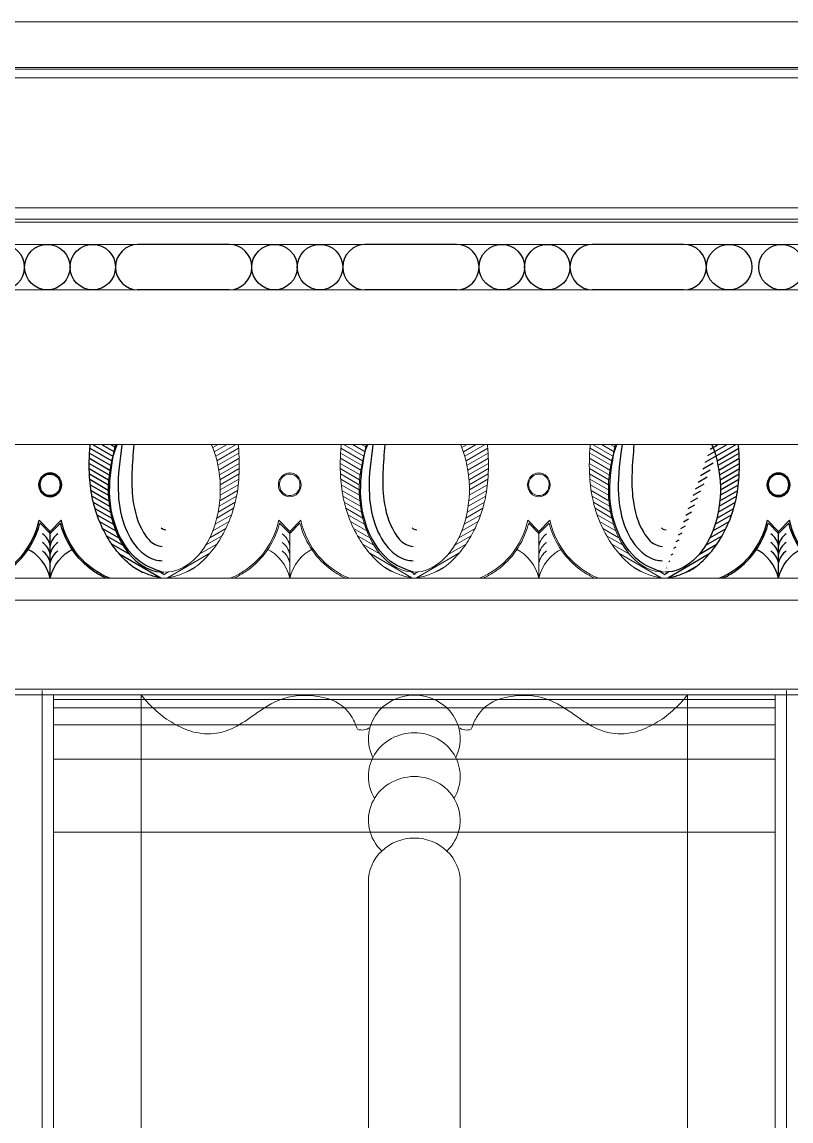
# Model space of a CAD drawing. Header units: millimetres. Extents: x -942 to 1387, y 0 to 1964.
# Drawn here: x -779.5 to -644.2, y 1279.7 to 1473.2 of the extents above; entities that cross this region are included whole.
import ezdxf

# ---------------------------------------------------------------- set-up
doc = ezdxf.new("R2010")
doc.units = ezdxf.units.MM
doc.layers.add('ceco.net 174', color=7, linetype='Continuous')

msp = doc.modelspace()

# ---------------------------------------------------------------- hatches: boundary and pattern name
at = {"layer": 'ceco.net 174'}
h = msp.add_hatch(dxfattribs=at)
h.set_pattern_fill('LINE', color=256, scale=0.25, angle=30, style=0)
h.set_pattern_definition([(150, (1108.3703, -743.5128), (0.396875, 0.68740766), [])])
edge = h.paths.add_edge_path()
edge.add_spline(control_points=[(-755.29, 1375.37), (-756.19, 1375.54), (-757.78, 1376.05), (-759.9, 1377.01), (-762.43, 1379.42), (-764.59, 1382.39), (-766.12, 1385.6), (-767.22, 1389.34), (-767.77, 1393.3), (-767.71, 1396.84), (-767.51, 1398.72), (-767.51, 1398.77)], knot_values=[0, 0, 0, 0, 1.778216, 4.322494, 7.679394, 11.44971, 16.024111, 18.840232, 22.952868, 27.800435, 27.933116, 27.933116, 27.933116, 27.933116], degree=3, periodic=0)
edge.add_line((-767.51, 1398.77), (-762.83, 1398.77))
edge.add_ellipse((-754.57, 1390.95), major_axis=(0, 14.6), ratio=0.669184, start_angle=57.6278, end_angle=180)
edge.add_line((-754.57, 1376.35), (-754.49, 1376.35))
edge.add_line((-754.49, 1376.35), (-754.49, 1375.37))
edge.add_line((-754.49, 1375.37), (-755.29, 1375.37))
h = msp.add_hatch(dxfattribs=at)
h.set_pattern_fill('LINE', color=256, scale=0.25, angle=30, style=0)
h.set_pattern_definition([(150, (1108.3703, -743.5128), (0.396875, 0.68740766), [])])
edge = h.paths.add_edge_path()
edge.add_spline(control_points=[(-755.29, 1375.37), (-756.19, 1375.54), (-757.78, 1376.05), (-759.9, 1377.01), (-762.43, 1379.42), (-764.59, 1382.39), (-766.12, 1385.6), (-767.22, 1389.34), (-767.77, 1393.3), (-767.71, 1396.84), (-767.51, 1398.72), (-767.51, 1398.77)], knot_values=[0, 0, 0, 0, 1.778216, 4.322494, 7.679394, 11.44971, 16.024111, 18.840232, 22.952868, 27.800435, 27.933116, 27.933116, 27.933116, 27.933116], degree=3, periodic=0)
edge.add_line((-767.51, 1398.77), (-762.83, 1398.77))
edge.add_ellipse((-754.57, 1390.95), major_axis=(0, -14.6), ratio=0.669184, start_angle=237.6278, end_angle=360)
edge.add_line((-754.57, 1376.35), (-754.49, 1376.35))
edge.add_line((-754.49, 1376.35), (-754.49, 1375.37))
edge.add_line((-754.49, 1375.37), (-755.29, 1375.37))
h = msp.add_hatch(dxfattribs=at)
h.set_pattern_fill('LINE', color=256, scale=0.25, angle=30, style=0)
h.set_pattern_definition([(30, (-2529.32564, -743.5128), (-0.396875, 0.68740766), [])])
edge = h.paths.add_edge_path()
edge.add_spline(control_points=[(-665.67, 1375.37), (-664.76, 1375.54), (-663.17, 1376.05), (-661.05, 1377.01), (-658.52, 1379.42), (-656.37, 1382.39), (-654.84, 1385.6), (-653.73, 1389.34), (-653.18, 1393.3), (-653.25, 1396.84), (-653.44, 1398.72), (-653.45, 1398.77)], knot_values=[0, 0, 0, 0, 1.778216, 4.322494, 7.679394, 11.44971, 16.024111, 18.840232, 22.952868, 27.800435, 27.933116, 27.933116, 27.933116, 27.933116], degree=3, periodic=0)
edge.add_line((-653.45, 1398.77), (-658.13, 1398.77))
edge.add_ellipse((-666.38, 1390.95), major_axis=(0, 14.6), ratio=0.669184, start_angle=180, end_angle=302.3722, ccw=False)
edge.add_line((-666.38, 1376.35), (-666.47, 1376.35))
edge.add_line((-666.47, 1376.35), (-666.47, 1375.37))
edge.add_line((-666.47, 1375.37), (-665.67, 1375.37))
h = msp.add_hatch(dxfattribs=at)
h.set_pattern_fill('LINE', color=256, scale=0.25, angle=30, style=0)
h.set_pattern_definition([(30, (-2529.32564, -743.5128), (-0.396875, 0.68740766), [])])
edge = h.paths.add_edge_path()
edge.add_spline(control_points=[(-665.67, 1375.37), (-664.76, 1375.54), (-663.17, 1376.05), (-661.05, 1377.01), (-658.52, 1379.42), (-656.37, 1382.39), (-654.84, 1385.6), (-653.73, 1389.34), (-653.18, 1393.3), (-653.25, 1396.84), (-653.44, 1398.72), (-653.45, 1398.77)], knot_values=[0, 0, 0, 0, 1.778216, 4.322494, 7.679394, 11.44971, 16.024111, 18.840232, 22.952868, 27.800435, 27.933116, 27.933116, 27.933116, 27.933116], degree=3, periodic=0)
edge.add_line((-653.45, 1398.77), (-658.13, 1398.77))
edge.add_ellipse((-666.38, 1390.95), major_axis=(0, -14.6), ratio=0.669184, start_angle=0, end_angle=122.3722, ccw=False)
edge.add_line((-666.38, 1376.35), (-666.47, 1376.35))
edge.add_line((-666.47, 1376.35), (-666.47, 1375.37))
edge.add_line((-666.47, 1375.37), (-665.67, 1375.37))

# ---------------------------------------------------------------- linework, layer by layer
at = {"layer": 'ceco.net 174', "lineweight": 5}
for p, q in [((0, 1473.2), (-942.12, 1473.2)), ((-942.12, 1465.2), (0, 1465.2)), ((-940.37, 1464.87), (0, 1464.87)), ((-936.56, 1463.37), (0, 1463.37)), ((-921.78, 1440.46), (0, 1440.46)), ((-917.5, 1438.46), (0, 1438.46)), ((-915.13, 1437.96), (0, 1437.96)), ((-911.58, 1434.04), (0, 1434.04)), ((-908.04, 1426.04), (0, 1426.04)), ((-903.58, 1398.8), (0, 1398.8)), ((-745.95, 1398.29), (-745.13, 1398.77)), ((-745.68, 1397.53), (-743.54, 1398.77)), ((-745.44, 1396.76), (-741.95, 1398.77)), ((-745.22, 1395.96), (-741.41, 1398.17)), ((-745.04, 1395.15), (-741.34, 1397.29)), ((-719.76, 1395.15), (-723.46, 1397.29)), ((-719.58, 1395.96), (-723.39, 1398.17)), ((-719.36, 1396.76), (-722.85, 1398.77)), ((-719.12, 1397.53), (-721.26, 1398.77)), ((-718.85, 1398.29), (-719.67, 1398.77)), ((-702.11, 1398.29), (-701.28, 1398.77)), ((-701.83, 1397.53), (-699.7, 1398.77)), ((-701.59, 1396.76), (-698.11, 1398.77)), ((-701.38, 1395.96), (-697.56, 1398.17)), ((-701.2, 1395.15), (-697.5, 1397.29)), ((-675.91, 1395.15), (-679.61, 1397.29)), ((-675.73, 1395.96), (-679.55, 1398.17)), ((-675.52, 1396.76), (-679, 1398.77)), ((-675.28, 1397.53), (-677.41, 1398.77)), ((-675, 1398.29), (-675.83, 1398.77)), ((-744.89, 1394.32), (-741.3, 1396.4)), ((-744.78, 1393.47), (-741.28, 1395.49)), ((-720.02, 1393.47), (-723.52, 1395.49)), ((-719.91, 1394.32), (-723.5, 1396.4)), ((-701.05, 1394.32), (-697.45, 1396.4)), ((-700.93, 1393.47), (-697.43, 1395.49)), ((-676.18, 1393.47), (-679.68, 1395.49)), ((-676.06, 1394.32), (-679.66, 1396.4)), ((-744.69, 1392.6), (-741.28, 1394.57)), ((-744.64, 1391.72), (-741.31, 1393.64)), ((-720.11, 1392.6), (-723.52, 1394.57)), ((-720.16, 1391.72), (-723.49, 1393.64)), ((-700.85, 1392.6), (-697.44, 1394.57)), ((-700.8, 1391.72), (-697.47, 1393.64)), ((-676.26, 1392.6), (-679.67, 1394.57)), ((-676.31, 1391.72), (-679.64, 1393.64)), ((-744.66, 1389.88), (-741.46, 1391.72)), ((-744.63, 1390.81), (-741.37, 1392.69)), ((-720.17, 1390.81), (-723.43, 1392.69)), ((-720.14, 1389.88), (-723.34, 1391.72)), ((-700.81, 1389.88), (-697.61, 1391.72)), ((-700.78, 1390.81), (-697.52, 1392.69)), ((-676.33, 1390.81), (-679.59, 1392.69)), ((-676.3, 1389.88), (-679.5, 1391.72)), ((-744.84, 1387.94), (-741.76, 1389.71)), ((-744.72, 1388.92), (-741.59, 1390.73)), ((-720.08, 1388.92), (-723.21, 1390.73)), ((-719.96, 1387.94), (-723.04, 1389.71)), ((-701, 1387.94), (-697.92, 1389.71)), ((-700.88, 1388.92), (-697.74, 1390.73)), ((-676.23, 1388.92), (-679.37, 1390.73)), ((-676.12, 1387.94), (-679.19, 1389.71)), ((-745.24, 1385.87), (-742.28, 1387.58)), ((-745.01, 1386.92), (-741.99, 1388.66)), ((-719.79, 1386.92), (-722.81, 1388.66)), ((-719.56, 1385.87), (-722.52, 1387.58)), ((-701.39, 1385.87), (-698.44, 1387.58)), ((-701.16, 1386.92), (-698.15, 1388.66)), ((-675.95, 1386.92), (-678.96, 1388.66)), ((-675.72, 1385.87), (-678.67, 1387.58)), ((-745.55, 1384.78), (-742.64, 1386.46)), ((-734.33, 1385.49), (-732.4, 1383.5)), ((-730.47, 1385.49), (-732.4, 1383.5)), ((-719.26, 1384.78), (-722.16, 1386.46)), ((-701.7, 1384.78), (-698.8, 1386.46)), ((-690.48, 1385.49), (-688.56, 1383.5)), ((-686.63, 1385.49), (-688.56, 1383.5)), ((-675.41, 1384.78), (-678.31, 1386.46)), ((-746.48, 1382.41), (-743.63, 1384.05)), ((-745.95, 1383.63), (-743.08, 1385.28)), ((-734.19, 1384.99), (-732.4, 1383.14)), ((-730.61, 1384.99), (-732.4, 1383.14)), ((-732.4, 1375.27), (-732.4, 1383.5)), ((-718.85, 1383.63), (-721.72, 1385.28)), ((-718.32, 1382.41), (-721.17, 1384.05)), ((-702.63, 1382.41), (-699.79, 1384.05)), ((-702.1, 1383.63), (-699.24, 1385.28)), ((-690.34, 1384.99), (-688.56, 1383.14)), ((-686.77, 1384.99), (-688.56, 1383.14)), ((-688.56, 1375.27), (-688.56, 1383.5)), ((-675.01, 1383.63), (-677.87, 1385.28)), ((-674.48, 1382.41), (-677.32, 1384.05)), ((-747.21, 1381.07), (-744.32, 1382.74)), ((-717.59, 1381.07), (-720.48, 1382.74)), ((-703.36, 1381.07), (-700.48, 1382.74)), ((-673.75, 1381.07), (-676.63, 1382.74)), ((-753.91, 1375.37), (-746.48, 1379.66)), ((-748.34, 1379.5), (-745.22, 1381.3)), ((-716.46, 1379.5), (-719.58, 1381.3)), ((-710.89, 1375.37), (-718.32, 1379.66)), ((-710.07, 1375.37), (-702.64, 1379.66)), ((-704.49, 1379.5), (-701.37, 1381.3)), ((-672.62, 1379.5), (-675.74, 1381.3)), ((-667.04, 1375.37), (-674.47, 1379.66)), ((-754.49, 1375.95), (-753.74, 1376.38)), ((-750.75, 1376.27), (-748.83, 1377.38)), ((-714.05, 1376.27), (-715.97, 1377.38)), ((-710.31, 1375.95), (-711.06, 1376.38)), ((-710.64, 1375.95), (-709.89, 1376.38)), ((-706.91, 1376.27), (-704.99, 1377.38)), ((-670.2, 1376.27), (-672.12, 1377.38)), ((-666.47, 1375.95), (-667.22, 1376.38)), ((-848.14, 1375.3), (0, 1375.3)), ((-848.14, 1371.39), (0, 1371.39)), ((-832.48, 1355.72), (0, 1355.72)), ((-828.48, 1354.73), (0, 1354.73)), ((-775.98, 1355.51), (-775.98, 138)), ((-773.98, 1354.73), (-710.48, 1354.73)), ((-773.98, 1354.73), (-773.98, 906.52)), ((-758.58, 1354.73), (-758.58, 906.52)), ((-646.98, 1354.73), (-710.48, 1354.73)), ((-662.37, 1354.73), (-662.37, 906.52)), ((-646.98, 1354.73), (-646.98, 906.52)), ((-644.98, 1355.51), (-644.98, 138)), ((-646.98, 1353.94), (-773.98, 1353.94)), ((-646.98, 1352.44), (-773.98, 1352.44)), ((-646.98, 1149.21), (-646.98, 1354.21)), ((-646.98, 1349.44), (-773.98, 1349.44)), ((-646.98, 1343.44), (-773.98, 1343.44)), ((-646.98, 1330.55), (-773.98, 1330.55)), ((-718.55, 1262.68), (-718.55, 1321.74)), ((-702.41, 1262.68), (-702.4, 1321.74))]:
    msp.add_line(p, q, dxfattribs=at)
at = {"layer": 'ceco.net 174'}
for p, q in [((-743.08, 1434.04), (-759.19, 1434.04)), ((-703.08, 1434.04), (-719.19, 1434.04)), ((-663.08, 1434.04), (-679.19, 1434.04)), ((-743.08, 1426.04), (-759.19, 1426.04)), ((-703.08, 1426.04), (-719.19, 1426.04)), ((-663.08, 1426.04), (-679.19, 1426.04)), ((-776.5, 1385.49), (-774.57, 1383.5)), ((-776.5, 1385.49), (-774.57, 1383.5)), ((-772.65, 1385.49), (-774.57, 1383.5)), ((-772.65, 1385.49), (-774.57, 1383.5)), ((-648.31, 1385.49), (-646.38, 1383.5)), ((-648.31, 1385.49), (-646.38, 1383.5)), ((-644.46, 1385.49), (-646.38, 1383.5)), ((-644.46, 1385.49), (-646.38, 1383.5)), ((-776.36, 1384.99), (-774.57, 1383.14)), ((-776.36, 1384.99), (-774.57, 1383.14)), ((-772.78, 1384.99), (-774.57, 1383.14)), ((-772.78, 1384.99), (-774.57, 1383.14)), ((-774.57, 1375.27), (-774.57, 1383.5)), ((-774.57, 1375.27), (-774.57, 1383.5)), ((-648.17, 1384.99), (-646.38, 1383.14)), ((-648.17, 1384.99), (-646.38, 1383.14)), ((-644.59, 1384.99), (-646.38, 1383.14)), ((-644.59, 1384.99), (-646.38, 1383.14)), ((-646.38, 1375.27), (-646.38, 1383.5)), ((-646.38, 1375.27), (-646.38, 1383.5))]:
    msp.add_line(p, q, dxfattribs=at)
for centre in [(-775.08, 1430.04), (-767.08, 1430.04), (-735.08, 1430.04), (-727.08, 1430.04), (-695.08, 1430.04), (-687.08, 1430.04), (-655.08, 1430.04), (-645.87, 1430.04)]:
    msp.add_circle(centre, 4, dxfattribs=at)
for centre, radius, start, end in [((-783.08, 1430.04), 4, 270, 90), ((-759.08, 1430.04), 4, 90, 270), ((-743.08, 1430.04), 4, 270, 90), ((-719.08, 1430.04), 4, 90, 270), ((-703.08, 1430.04), 4, 270, 90), ((-679.08, 1430.04), 4, 90, 270), ((-663.08, 1430.04), 4, 270, 90), ((-777.86, 1380.36), 3.35, 10.928, 54.8166), ((-777.86, 1378.85), 3.35, 10.928, 54.8166), ((-771.28, 1380.36), 3.35, 125.1834, 169.072), ((-771.28, 1378.85), 3.35, 125.1834, 169.072), ((-649.67, 1380.36), 3.35, 10.928, 54.8166), ((-649.67, 1378.85), 3.35, 10.928, 54.8166), ((-643.09, 1380.36), 3.35, 125.1834, 169.072), ((-643.09, 1378.85), 3.35, 125.1834, 169.072), ((-777.86, 1377.34), 3.35, 10.928, 54.8166), ((-771.28, 1377.34), 3.35, 125.1834, 169.072), ((-649.67, 1377.34), 3.35, 10.928, 54.8166), ((-643.09, 1377.34), 3.35, 125.1834, 169.072)]:
    msp.add_arc(centre, radius, start, end, dxfattribs=at)
at = {"layer": 'ceco.net 174', "lineweight": 5}
for centre, radius, start, end in [((-735.69, 1380.36), 3.35, 10.928, 54.8166), ((-735.69, 1378.85), 3.35, 10.928, 54.8166), ((-685.26, 1380.36), 3.35, 125.1834, 169.072), ((-685.26, 1378.85), 3.35, 125.1834, 169.072), ((-735.69, 1377.34), 3.35, 10.928, 54.8166), ((-685.26, 1377.34), 3.35, 125.1834, 169.072), ((-719.67, 1350.88), 2.33, 249.3169, 306.7516), ((-701.29, 1350.88), 2.33, 233.2484, 290.6831)]:
    msp.add_arc(centre, radius, start, end, dxfattribs=at)
at = {"layer": 'ceco.net 174'}
for centre, major_axis, ratio, start_param, end_param in [((-754.57, 1390.95), (0, 14.6), 0.669184, 1.005794, 3.141593), ((-754.57, 1390.95), (0, -14.6), 0.669184, 4.147387, 6.283185), ((-774.57, 1391.72), (0, 2.1), 0.951264, 1.570796327050552, 7.853981634230139), ((-646.38, 1391.72), (0, 2.1), 0.951264, 1.570796327050552, 7.853981634230139), ((-789.87, 1388.81), (0, 14.44), 0.951264, 3.496213, 4.480237), ((-789.87, 1388.81), (0, 14.44), 0.951264, 3.496213, 4.480237), ((-661.67, 1388.81), (0, 14.44), 0.951264, 3.496213, 4.480237), ((-661.67, 1388.81), (0, 14.44), 0.951264, 3.496213, 4.480237), ((-781.73, 1373.43), (0, 7.74), 0.951264, -1.330793, -0.430056), ((-781.73, 1373.43), (0, 7.74), 0.951264, -1.330793, -0.430056), ((-653.53, 1373.43), (0, 7.74), 0.951264, -1.330793, -0.430056), ((-653.53, 1373.43), (0, 7.74), 0.951264, -1.330793, -0.430056)]:
    msp.add_ellipse(centre, major_axis=major_axis, ratio=ratio, start_param=start_param, end_param=end_param, dxfattribs=at)
at = {"layer": 'ceco.net 174', "lineweight": 5, "extrusion": (0, 0, -1)}
for centre, major_axis, ratio, start_param, end_param in [((-754.4, 1390.95), (0, 14.6), 0.669184, 1.005794, 3.141593), ((-710.56, 1390.95), (0, 14.6), 0.669184, 1.005794, 3.141593), ((-688.56, 1391.72), (0, 2.1), 0.951264, 1.570796326793742, 7.853981633973326), ((-717.11, 1388.81), (0, 14.44), 0.951264, 3.496213, 4.480237), ((-673.26, 1388.81), (0, 14.44), 0.951264, 3.496213, 4.480237), ((-725.25, 1373.43), (0, 7.74), 0.951264, -1.330793, -0.430056), ((-681.4, 1373.43), (0, 7.74), 0.951264, -1.330793, -0.430056), ((-710.48, 1346.99), (-8.07, 0.31), 0.954768, -0.480795, 1.534244), ((-710.48, 1340.36), (-8.07, 0.31), 0.954768, -0.560151, 1.534244), ((-710.48, 1332.65), (-8.07, 0.31), 0.954768, -0.816448, 1.534244), ((-710.48, 1321.81), (-8.07, 0.31), 0.954768, -0.049133, 1.534244)]:
    msp.add_ellipse(centre, major_axis=major_axis, ratio=ratio, start_param=start_param, end_param=end_param, dxfattribs=at)
at = {"layer": 'ceco.net 174', "lineweight": 5}
for centre, major_axis, ratio, start_param, end_param in [((-710.4, 1390.95), (0, 14.6), 0.669184, 1.005794, 3.141593), ((-666.56, 1390.95), (0, 14.6), 0.669184, 1.005794, 3.141593), ((-732.4, 1391.72), (0, 2.1), 0.951264, 1.570796326793742, 7.853981633973326), ((-747.69, 1388.81), (0, 14.44), 0.951264, 3.496213, 4.480237), ((-703.85, 1388.81), (0, 14.44), 0.951264, 3.496213, 4.480237), ((-739.55, 1373.43), (0, 7.74), 0.951264, -1.330793, -0.430056), ((-695.71, 1373.43), (0, 7.74), 0.951264, -1.330793, -0.430056), ((-710.48, 1346.99), (8.07, 0.31), 0.954768, -0.480795, 1.534244), ((-710.48, 1340.36), (8.07, 0.31), 0.954768, -0.560151, 1.534244), ((-710.48, 1332.65), (8.07, 0.31), 0.954768, -0.816448, 1.534244), ((-710.48, 1321.81), (8.07, 0.31), 0.954768, -0.049133, 1.534244)]:
    msp.add_ellipse(centre, major_axis=major_axis, ratio=ratio, start_param=start_param, end_param=end_param, dxfattribs=at)
at = {"layer": 'ceco.net 174', "extrusion": (0, 0, -1)}
for centre, major_axis, ratio, start_param, end_param in [((-666.38, 1390.95), (0, 14.6), 0.669184, 1.005794, 3.141593), ((-666.38, 1390.95), (0, -14.6), 0.669184, 4.147387, 6.283185), ((-774.57, 1391.72), (0, 2.1), 0.951264, 4.712389, 10.995574), ((-646.38, 1391.72), (0, 2.1), 0.951264, 4.712389, 10.995574), ((-759.28, 1388.81), (0, 14.44), 0.951264, 3.496213, 4.480237), ((-759.28, 1388.81), (0, 14.44), 0.951264, 3.496213, 4.480237), ((-631.09, 1388.81), (0, 14.44), 0.951264, 3.496213, 4.480237), ((-631.09, 1388.81), (0, 14.44), 0.951264, 3.496213, 4.480237), ((-767.42, 1373.43), (0, 7.74), 0.951264, -1.330793, -0.430056), ((-767.42, 1373.43), (0, 7.74), 0.951264, -1.330793, -0.430056), ((-639.23, 1373.43), (0, 7.74), 0.951264, -1.330793, -0.430056), ((-639.23, 1373.43), (0, 7.74), 0.951264, -1.330793, -0.430056)]:
    msp.add_ellipse(centre, major_axis=major_axis, ratio=ratio, start_param=start_param, end_param=end_param, dxfattribs=at)
at = {"layer": 'ceco.net 174'}
for points, knots in [([(-755.29, 1375.37), (-756.19, 1375.54), (-757.78, 1376.05), (-759.9, 1377.01), (-762.43, 1379.42), (-764.59, 1382.39), (-766.12, 1385.6), (-767.22, 1389.34), (-767.77, 1393.3), (-767.71, 1396.84), (-767.51, 1398.72), (-767.51, 1398.77)], [0, 0, 0, 0, 1.778216, 4.322494, 7.679394, 11.44971, 16.024111, 18.840232, 22.952868, 27.800435, 27.933116, 27.933116, 27.933116, 27.933116]), ([(-755.29, 1375.37), (-756.19, 1375.54), (-757.78, 1376.05), (-759.9, 1377.01), (-762.43, 1379.42), (-764.59, 1382.39), (-766.12, 1385.6), (-767.22, 1389.34), (-767.77, 1393.3), (-767.71, 1396.84), (-767.51, 1398.72), (-767.51, 1398.77)], [0, 0, 0, 0, 1.778216, 4.322494, 7.679394, 11.44971, 16.024111, 18.840232, 22.952868, 27.800435, 27.933116, 27.933116, 27.933116, 27.933116]), ([(-754.83, 1376.35), (-755.96, 1376.75), (-759.33, 1377.94), (-763.4, 1383.47), (-764.56, 1391.2), (-763.55, 1396.38), (-763.08, 1398.77)], [0, 0, 0, 0, 3.547585, 10.610019, 19.101009, 26.373646, 26.373646, 26.373646, 26.373646]), ([(-761.94, 1398.77), (-762.3, 1396.13), (-762.95, 1391.43), (-761.98, 1384.88), (-759.55, 1380.48), (-756.73, 1378.52), (-755.26, 1378.39), (-754.83, 1378.35)], [0, 0, 0, 0, 7.960542, 14.18794, 19.515644, 22.650055, 23.921532, 23.921532, 23.921532, 23.921532]), ([(-759.84, 1398.77), (-760.13, 1395.51), (-760.6, 1390.23), (-758.94, 1384.16), (-756.66, 1381.25), (-755.26, 1380.94), (-754.83, 1380.85)], [0, 0, 0, 0, 9.708222, 15.739888, 18.694225, 19.9821, 19.9821, 19.9821, 19.9821]), ([(-710.66, 1376.35), (-711.79, 1376.75), (-715.16, 1377.94), (-719.23, 1383.47), (-720.38, 1391.2), (-719.38, 1396.38), (-718.91, 1398.77)], [0, 0, 0, 0, 3.547585, 10.610019, 19.101009, 26.373646, 26.373646, 26.373646, 26.373646]), ([(-717.77, 1398.77), (-718.13, 1396.13), (-718.77, 1391.43), (-717.81, 1384.88), (-715.38, 1380.48), (-712.56, 1378.52), (-711.09, 1378.39), (-710.66, 1378.35)], [0, 0, 0, 0, 7.960542, 14.18794, 19.515644, 22.650055, 23.921532, 23.921532, 23.921532, 23.921532]), ([(-715.66, 1398.77), (-715.95, 1395.51), (-716.43, 1390.23), (-714.77, 1384.16), (-712.49, 1381.25), (-711.09, 1380.94), (-710.66, 1380.85)], [0, 0, 0, 0, 9.708222, 15.739888, 18.694225, 19.9821, 19.9821, 19.9821, 19.9821]), ([(-666.81, 1376.35), (-667.94, 1376.75), (-671.31, 1377.94), (-675.38, 1383.47), (-676.54, 1391.2), (-675.53, 1396.38), (-675.07, 1398.77)], [0, 0, 0, 0, 3.547585, 10.610019, 19.101009, 26.373646, 26.373646, 26.373646, 26.373646]), ([(-673.92, 1398.77), (-674.28, 1396.13), (-674.93, 1391.43), (-673.97, 1384.88), (-671.53, 1380.48), (-668.71, 1378.52), (-667.24, 1378.39), (-666.81, 1378.35)], [0, 0, 0, 0, 7.960542, 14.18794, 19.515644, 22.650055, 23.921532, 23.921532, 23.921532, 23.921532]), ([(-671.82, 1398.77), (-672.11, 1395.51), (-672.58, 1390.23), (-670.92, 1384.16), (-668.65, 1381.25), (-667.24, 1380.94), (-666.81, 1380.85)], [0, 0, 0, 0, 9.708222, 15.739888, 18.694225, 19.9821, 19.9821, 19.9821, 19.9821]), ([(-665.67, 1375.37), (-664.76, 1375.54), (-663.17, 1376.05), (-661.05, 1377.01), (-658.52, 1379.42), (-656.37, 1382.39), (-654.84, 1385.6), (-653.73, 1389.34), (-653.18, 1393.3), (-653.25, 1396.84), (-653.44, 1398.72), (-653.45, 1398.77)], [0, 0, 0, 0, 1.778216, 4.322494, 7.679394, 11.44971, 16.024111, 18.840232, 22.952868, 27.800435, 27.933116, 27.933116, 27.933116, 27.933116]), ([(-665.67, 1375.37), (-664.76, 1375.54), (-663.17, 1376.05), (-661.05, 1377.01), (-658.52, 1379.42), (-656.37, 1382.39), (-654.84, 1385.6), (-653.73, 1389.34), (-653.18, 1393.3), (-653.25, 1396.84), (-653.44, 1398.72), (-653.45, 1398.77)], [0, 0, 0, 0, 1.778216, 4.322494, 7.679394, 11.44971, 16.024111, 18.840232, 22.952868, 27.800435, 27.933116, 27.933116, 27.933116, 27.933116]), ([(-772.77, 1391.72), (-772.77, 1391.93), (-772.81, 1392.14), (-772.98, 1392.68), (-773.19, 1392.99), (-773.72, 1393.43), (-774.05, 1393.57), (-774.72, 1393.65), (-775.06, 1393.59), (-775.67, 1393.27), (-775.93, 1393.02), (-776.29, 1392.41), (-776.38, 1392.05), (-776.37, 1391.33), (-776.26, 1390.97), (-775.89, 1390.37), (-775.62, 1390.13), (-775, 1389.84), (-774.65, 1389.79), (-773.99, 1389.89), (-773.67, 1390.04), (-773.15, 1390.5), (-772.95, 1390.81), (-772.8, 1391.34), (-772.77, 1391.53), (-772.77, 1391.72)], [4.712389, 4.712389, 4.712389, 4.712389, 5.044831, 5.044831, 5.610044, 5.610044, 6.175256, 6.175256, 6.740468, 6.740468, 7.305681, 7.305681, 7.870893, 7.870893, 8.436106, 8.436106, 9.001318, 9.001318, 9.56653, 9.56653, 10.131743, 10.131743, 10.696955, 10.696955, 10.995574, 10.995574, 10.995574, 10.995574]), ([(-776.37, 1391.72), (-776.37, 1391.93), (-776.34, 1392.14), (-776.16, 1392.68), (-775.96, 1392.99), (-775.43, 1393.43), (-775.1, 1393.57), (-774.43, 1393.65), (-774.09, 1393.59), (-773.48, 1393.27), (-773.22, 1393.02), (-772.86, 1392.41), (-772.77, 1392.05), (-772.78, 1391.33), (-772.88, 1390.97), (-773.26, 1390.37), (-773.53, 1390.13), (-774.15, 1389.84), (-774.49, 1389.79), (-775.16, 1389.89), (-775.48, 1390.04), (-776, 1390.5), (-776.19, 1390.81), (-776.35, 1391.34), (-776.37, 1391.53), (-776.37, 1391.72)], [4.712389, 4.712389, 4.712389, 4.712389, 5.044831, 5.044831, 5.610044, 5.610044, 6.175256, 6.175256, 6.740468, 6.740468, 7.305681, 7.305681, 7.870893, 7.870893, 8.436106, 8.436106, 9.001318, 9.001318, 9.56653, 9.56653, 10.131743, 10.131743, 10.696955, 10.696955, 10.995574, 10.995574, 10.995574, 10.995574]), ([(-644.58, 1391.72), (-644.58, 1391.93), (-644.62, 1392.14), (-644.79, 1392.68), (-645, 1392.99), (-645.53, 1393.43), (-645.85, 1393.57), (-646.52, 1393.65), (-646.87, 1393.59), (-647.48, 1393.27), (-647.74, 1393.02), (-648.09, 1392.41), (-648.19, 1392.05), (-648.18, 1391.33), (-648.07, 1390.97), (-647.7, 1390.37), (-647.43, 1390.13), (-646.81, 1389.84), (-646.46, 1389.79), (-645.8, 1389.89), (-645.47, 1390.04), (-644.96, 1390.5), (-644.76, 1390.81), (-644.61, 1391.34), (-644.58, 1391.53), (-644.58, 1391.72)], [4.712389, 4.712389, 4.712389, 4.712389, 5.044831, 5.044831, 5.610044, 5.610044, 6.175256, 6.175256, 6.740468, 6.740468, 7.305681, 7.305681, 7.870893, 7.870893, 8.436106, 8.436106, 9.001318, 9.001318, 9.56653, 9.56653, 10.131743, 10.131743, 10.696955, 10.696955, 10.995574, 10.995574, 10.995574, 10.995574]), ([(-648.18, 1391.72), (-648.18, 1391.93), (-648.15, 1392.14), (-647.97, 1392.68), (-647.77, 1392.99), (-647.24, 1393.43), (-646.91, 1393.57), (-646.24, 1393.65), (-645.89, 1393.59), (-645.29, 1393.27), (-645.03, 1393.02), (-644.67, 1392.41), (-644.58, 1392.05), (-644.59, 1391.33), (-644.69, 1390.97), (-645.07, 1390.37), (-645.34, 1390.13), (-645.95, 1389.84), (-646.3, 1389.79), (-646.97, 1389.89), (-647.29, 1390.04), (-647.81, 1390.5), (-648, 1390.81), (-648.15, 1391.34), (-648.18, 1391.53), (-648.18, 1391.72)], [4.712389, 4.712389, 4.712389, 4.712389, 5.044831, 5.044831, 5.610044, 5.610044, 6.175256, 6.175256, 6.740468, 6.740468, 7.305681, 7.305681, 7.870893, 7.870893, 8.436106, 8.436106, 9.001318, 9.001318, 9.56653, 9.56653, 10.131743, 10.131743, 10.696955, 10.696955, 10.995574, 10.995574, 10.995574, 10.995574]), ([(-784.38, 1375.3), (-783.71, 1375.6), (-783.07, 1375.95), (-781.11, 1377.24), (-779.91, 1378.36), (-777.93, 1380.97), (-777.16, 1382.46), (-776.54, 1384.35), (-776.44, 1384.67), (-776.36, 1384.99)], [3.5446303, 3.5446303, 3.5446303, 3.5446303, 3.6991761, 3.6991761, 4.0399493, 4.0399493, 4.3807224, 4.3807224, 4.4488589, 4.4488589, 4.4488589, 4.4488589]), ([(-764.77, 1375.3), (-765.43, 1375.6), (-766.07, 1375.95), (-768.03, 1377.24), (-769.24, 1378.36), (-771.21, 1380.97), (-771.99, 1382.46), (-772.61, 1384.35), (-772.7, 1384.67), (-772.78, 1384.99)], [3.5446303, 3.5446303, 3.5446303, 3.5446303, 3.6991761, 3.6991761, 4.0399493, 4.0399493, 4.3807224, 4.3807224, 4.4488589, 4.4488589, 4.4488589, 4.4488589]), ([(-755.02, 1384.16), (-754.87, 1383.99), (-754.77, 1383.92), (-754.59, 1383.87), (-754.42, 1383.83), (-754.2, 1383.78)], [18.841496, 18.841496, 18.841496, 18.841496, 19.308586, 19.308586, 19.9821, 19.9821, 19.9821, 19.9821]), ([(-710.85, 1384.16), (-710.7, 1383.99), (-710.6, 1383.92), (-710.42, 1383.87), (-710.25, 1383.83), (-710.03, 1383.78)], [18.841496, 18.841496, 18.841496, 18.841496, 19.308586, 19.308586, 19.9821, 19.9821, 19.9821, 19.9821]), ([(-667, 1384.16), (-666.85, 1383.99), (-666.75, 1383.92), (-666.57, 1383.87), (-666.41, 1383.83), (-666.18, 1383.78)], [18.841496, 18.841496, 18.841496, 18.841496, 19.308586, 19.308586, 19.9821, 19.9821, 19.9821, 19.9821]), ([(-656.18, 1375.3), (-655.52, 1375.6), (-654.88, 1375.95), (-652.92, 1377.24), (-651.72, 1378.36), (-649.74, 1380.97), (-648.97, 1382.46), (-648.35, 1384.35), (-648.25, 1384.67), (-648.17, 1384.99)], [3.5446303, 3.5446303, 3.5446303, 3.5446303, 3.6991761, 3.6991761, 4.0399493, 4.0399493, 4.3807224, 4.3807224, 4.4488589, 4.4488589, 4.4488589, 4.4488589]), ([(-636.58, 1375.3), (-637.24, 1375.6), (-637.88, 1375.95), (-639.84, 1377.24), (-641.05, 1378.36), (-643.02, 1380.97), (-643.8, 1382.46), (-644.42, 1384.35), (-644.51, 1384.67), (-644.59, 1384.99)], [3.5446303, 3.5446303, 3.5446303, 3.5446303, 3.6991761, 3.6991761, 4.0399493, 4.0399493, 4.3807224, 4.3807224, 4.4488589, 4.4488589, 4.4488589, 4.4488589])]:
    msp.add_open_spline(points, degree=3, knots=knots, dxfattribs=at)
at = {"layer": 'ceco.net 174', "lineweight": 5}
for points, knots in [([(-753.69, 1375.37), (-752.78, 1375.54), (-751.19, 1376.05), (-749.07, 1377.01), (-746.54, 1379.42), (-744.38, 1382.39), (-742.85, 1385.6), (-741.75, 1389.34), (-741.2, 1393.3), (-741.27, 1396.84), (-741.46, 1398.72), (-741.46, 1398.77)], [0, 0, 0, 0, 1.778216, 4.322494, 7.679394, 11.44971, 16.024111, 18.840232, 22.952868, 27.800435, 27.933116, 27.933116, 27.933116, 27.933116]), ([(-711.11, 1375.37), (-712.02, 1375.54), (-713.61, 1376.05), (-715.73, 1377.01), (-718.26, 1379.42), (-720.42, 1382.39), (-721.95, 1385.6), (-723.05, 1389.34), (-723.6, 1393.3), (-723.53, 1396.84), (-723.34, 1398.72), (-723.34, 1398.77)], [0, 0, 0, 0, 1.778216, 4.322494, 7.679394, 11.44971, 16.024111, 18.840232, 22.952868, 27.800435, 27.933116, 27.933116, 27.933116, 27.933116]), ([(-709.84, 1375.37), (-708.93, 1375.54), (-707.35, 1376.05), (-705.23, 1377.01), (-702.69, 1379.42), (-700.54, 1382.39), (-699.01, 1385.6), (-697.9, 1389.34), (-697.36, 1393.3), (-697.42, 1396.84), (-697.61, 1398.72), (-697.62, 1398.77)], [0, 0, 0, 0, 1.778216, 4.322494, 7.679394, 11.44971, 16.024111, 18.840232, 22.952868, 27.800435, 27.933116, 27.933116, 27.933116, 27.933116]), ([(-667.27, 1375.37), (-668.18, 1375.54), (-669.76, 1376.05), (-671.88, 1377.01), (-674.42, 1379.42), (-676.57, 1382.39), (-678.1, 1385.6), (-679.21, 1389.34), (-679.75, 1393.3), (-679.69, 1396.84), (-679.5, 1398.72), (-679.49, 1398.77)], [0, 0, 0, 0, 1.778216, 4.322494, 7.679394, 11.44971, 16.024111, 18.840232, 22.952868, 27.800435, 27.933116, 27.933116, 27.933116, 27.933116]), ([(-730.6, 1391.72), (-730.6, 1391.93), (-730.63, 1392.14), (-730.81, 1392.68), (-731.02, 1392.99), (-731.55, 1393.43), (-731.87, 1393.57), (-732.54, 1393.65), (-732.89, 1393.59), (-733.49, 1393.27), (-733.76, 1393.02), (-734.11, 1392.41), (-734.21, 1392.05), (-734.19, 1391.33), (-734.09, 1390.97), (-733.71, 1390.37), (-733.44, 1390.13), (-732.83, 1389.84), (-732.48, 1389.79), (-731.81, 1389.89), (-731.49, 1390.04), (-730.98, 1390.5), (-730.78, 1390.81), (-730.63, 1391.34), (-730.6, 1391.53), (-730.6, 1391.72)], [4.712389, 4.712389, 4.712389, 4.712389, 5.044831, 5.044831, 5.610044, 5.610044, 6.175256, 6.175256, 6.740468, 6.740468, 7.305681, 7.305681, 7.870893, 7.870893, 8.436106, 8.436106, 9.001318, 9.001318, 9.56653, 9.56653, 10.131743, 10.131743, 10.696955, 10.696955, 10.995574, 10.995574, 10.995574, 10.995574]), ([(-690.36, 1391.72), (-690.36, 1391.93), (-690.32, 1392.14), (-690.14, 1392.68), (-689.94, 1392.99), (-689.41, 1393.43), (-689.08, 1393.57), (-688.41, 1393.65), (-688.07, 1393.59), (-687.46, 1393.27), (-687.2, 1393.02), (-686.84, 1392.41), (-686.75, 1392.05), (-686.76, 1391.33), (-686.87, 1390.97), (-687.24, 1390.37), (-687.51, 1390.13), (-688.13, 1389.84), (-688.47, 1389.79), (-689.14, 1389.89), (-689.46, 1390.04), (-689.98, 1390.5), (-690.17, 1390.81), (-690.33, 1391.34), (-690.36, 1391.53), (-690.36, 1391.72)], [4.712389, 4.712389, 4.712389, 4.712389, 5.044831, 5.044831, 5.610044, 5.610044, 6.175256, 6.175256, 6.740468, 6.740468, 7.305681, 7.305681, 7.870893, 7.870893, 8.436106, 8.436106, 9.001318, 9.001318, 9.56653, 9.56653, 10.131743, 10.131743, 10.696955, 10.696955, 10.995574, 10.995574, 10.995574, 10.995574]), ([(-742.2, 1375.3), (-741.54, 1375.6), (-740.9, 1375.95), (-738.94, 1377.24), (-737.74, 1378.36), (-735.76, 1380.97), (-734.98, 1382.46), (-734.36, 1384.35), (-734.27, 1384.67), (-734.19, 1384.99)], [3.5446303, 3.5446303, 3.5446303, 3.5446303, 3.6991761, 3.6991761, 4.0399493, 4.0399493, 4.3807224, 4.3807224, 4.4488589, 4.4488589, 4.4488589, 4.4488589]), ([(-722.6, 1375.3), (-723.26, 1375.6), (-723.9, 1375.95), (-725.86, 1377.24), (-727.06, 1378.36), (-729.04, 1380.97), (-729.82, 1382.46), (-730.44, 1384.35), (-730.53, 1384.67), (-730.61, 1384.99)], [3.5446303, 3.5446303, 3.5446303, 3.5446303, 3.6991761, 3.6991761, 4.0399493, 4.0399493, 4.3807224, 4.3807224, 4.4488589, 4.4488589, 4.4488589, 4.4488589]), ([(-698.36, 1375.3), (-697.69, 1375.6), (-697.05, 1375.95), (-695.09, 1377.24), (-693.89, 1378.36), (-691.91, 1380.97), (-691.14, 1382.46), (-690.52, 1384.35), (-690.43, 1384.67), (-690.34, 1384.99)], [3.5446303, 3.5446303, 3.5446303, 3.5446303, 3.6991761, 3.6991761, 4.0399493, 4.0399493, 4.3807224, 4.3807224, 4.4488589, 4.4488589, 4.4488589, 4.4488589]), ([(-678.75, 1375.3), (-679.42, 1375.6), (-680.06, 1375.95), (-682.02, 1377.24), (-683.22, 1378.36), (-685.2, 1380.97), (-685.97, 1382.46), (-686.59, 1384.35), (-686.68, 1384.67), (-686.77, 1384.99)], [3.5446303, 3.5446303, 3.5446303, 3.5446303, 3.6991761, 3.6991761, 4.0399493, 4.0399493, 4.3807224, 4.3807224, 4.4488589, 4.4488589, 4.4488589, 4.4488589])]:
    msp.add_open_spline(points, degree=3, knots=knots, dxfattribs=at)
for points in [[(-758.58, 1354.73), (-755.94, 1351.93), (-752.9, 1349.74), (-749.5, 1348.26), (-745.32, 1347.98), (-742.17, 1349.01), (-738.56, 1351.29), (-733.81, 1354.01), (-727.88, 1354.53), (-723.81, 1353.23), (-721.43, 1350.77), (-720.49, 1348.7)], [(-662.37, 1354.73), (-665.01, 1351.93), (-668.06, 1349.74), (-671.46, 1348.26), (-675.64, 1347.98), (-678.78, 1349.01), (-682.39, 1351.29), (-687.15, 1354.01), (-693.08, 1354.53), (-697.14, 1353.23), (-699.53, 1350.77), (-700.46, 1348.7)]]:
    msp.add_spline(points, degree=3, dxfattribs=at)

doc.saveas('drawing.dxf')
